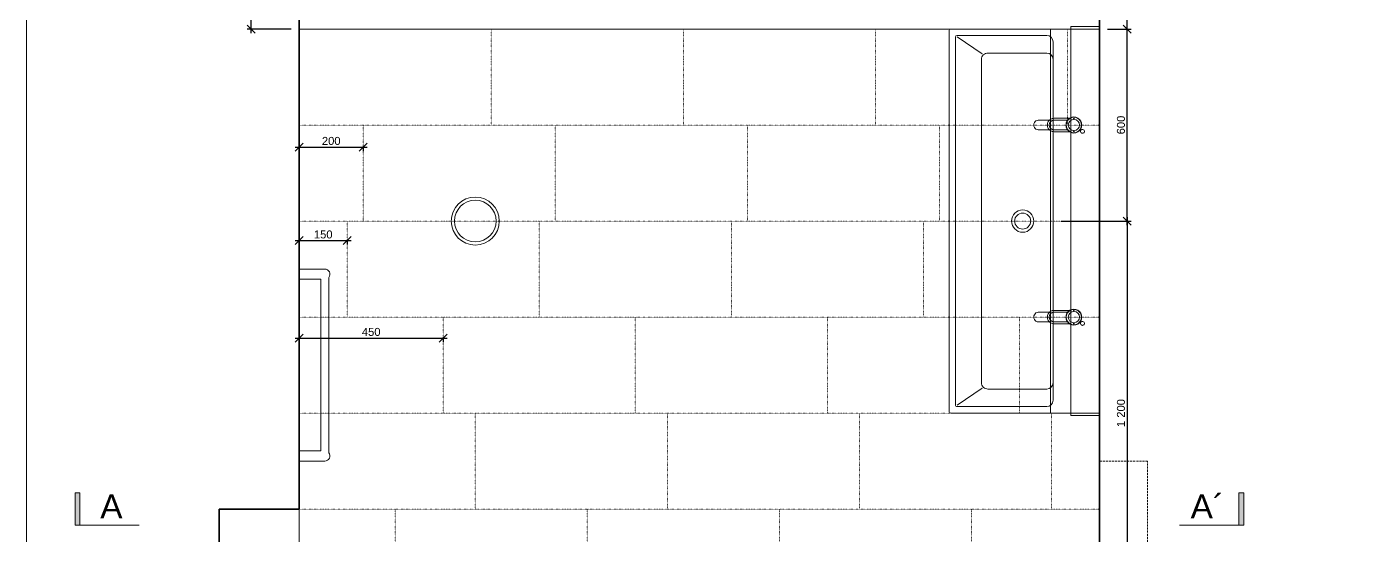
# Model space of a CAD drawing. Header units: millimetres. Extents: x 3767 to 22479, y 1034 to 12216.
# Drawn here: x 12050 to 16195, y 3957 to 5547 of the extents above; entities that cross this region are included whole.
import ezdxf
from ezdxf.enums import TextEntityAlignment as Align

# ---------------------------------------------------------------- set-up
doc = ezdxf.new("R2010")
doc.units = ezdxf.units.MM
doc.linetypes.add('TEČKOVANÁX2', pattern=[0.5, 0, -0.5])
doc.linetypes.add('ČÁRKOVANÁ2', pattern=[9.525, 6.35, -3.175])
for name, color, linetype, lineweight in [('3', 7, 'ČÁRKOVANÁ2', 0), ('dim', 4, 'Continuous', 0), ('equipments', 137, 'Continuous', 13), ('light', 30, 'Continuous', 0), ('note', 2, 'Continuous', 0), ('section', 5, 'Continuous', 35), ('section2', 5, 'Continuous', 35), ('tile', 177, 'TEČKOVANÁX2', 0), ('wall', 7, 'Continuous', 13)]:
    doc.layers.add(name, color=color, linetype=linetype, lineweight=lineweight)
doc.styles.add('ARIAL', font='arial.ttf')
doc.dimstyles.new('25', dxfattribs={"dimtxt": 25, "dimasz": 25, "dimexe": 12.5, "dimexo": 25, "dimgap": 6.25, "dimtad": 1, "dimdec": 0, "dimdsep": 46, "dimlunit": 6, "dimtxsty": 'ARIAL', "dimblk": 'OBLIQUE', "dimcen": 25, "dimdle": 12.5, "dimclrd": 256, "dimclre": 256, "dimclrt": 2, "dimadec": 0, "dimazin": 0, "dimtfac": 1, "dimtdec": 0, "dimtmove": 0, "dimatfit": 1, "dimldrblk": 'DOTSMALL', "dimfxl": 1, "dimtvp": 1, "dimtolj": 1, "dimtzin": 0, "dimarcsym": 0})

# ---------------------------------------------------------------- blocks, each defined once
blk = doc.blocks.new('light')
at = {"layer": 'light'}
for radius in [75, 65]:
    blk.add_circle((0, 0), radius, dxfattribs=at)
blk = doc.blocks.new('A$C3DBD602E')
at = {"layer": 'equipments', "linetype": 'Continuous'}
for p, q in [((-597, 0), (597, 0)), ((-600, -3), (-600, -464)), ((600, -3), (600, -464)), ((-580, -165), (-580, -445)), ((560, -145), (-560, -145)), ((-525, -164.3), (-525, -348.4)), ((525, -164.3), (525, -348.4)), ((580, -445), (580, -165)), ((-575.7, -444.4), (-522.3, -367)), ((505, -369), (-505, -369)), ((575.7, -444.4), (522.3, -367)), ((-575, -450), (575, -450)), ((-594, -470), (594, -470))]:
    blk.add_line(p, q, dxfattribs=at)
for centre, radius in [((-300.1, -80), 17.5), ((300.1, -80), 17.5), ((0, -240), 35), ((0, -240), 25)]:
    blk.add_circle(centre, radius, dxfattribs=at)
for centre, radius, start, end in [((-597, -3), 3, 90, 180), ((597, -3), 3, 0, 90), ((-560, -165), 20, 90, 180), ((-505, -165), 20, 90, 178.1205), ((505, -165), 20, 1.8795, 90), ((560, -165), 20, 0, 90), ((-505, -349), 20, 178.1205, 270), ((505, -349), 20, 270, 1.8795), ((-575, -445), 5, 180, 270), ((575, -445), 5, 270, 0), ((-594, -464), 6, 180, 270), ((594, -464), 6, 270, 0)]:
    blk.add_arc(centre, radius, start, end, dxfattribs=at)
blk = doc.blocks.new('A$C37620F7C')
at = {"layer": 'equipments'}
for p, q in [((-25, 0), (-24.1, 6.4)), ((-25, 0), (-24.1, 6.4)), ((-25, 0), (-24.1, -6.4)), ((-25, 0), (-24.1, -6.4)), ((-25, 0), (-24.1, -6.4)), ((-25, 0), (-24.1, -6.4)), ((-24.1, 6.4), (-21.7, 12.4)), ((-24, 0), (-23.1, 6.2)), ((-24, 0), (-23.1, -6.2)), ((-23.1, 6.2), (-20.8, 12)), ((-21.7, 12.4), (-17.6, 17.6)), ((-21, 0), (-20.94, 0.25)), ((-21, 0), (-20.94, -0.25)), ((-20.94, 0.25), (-20.83, 0.5)), ((-20.83, 0.5), (-20.7, 0.7)), ((-20.8, 12), (-16.9, 16.9)), ((-20.7, 0.7), (-20.5, 0.87)), ((-20.5, 0.87), (-20.25, 0.95)), ((-20.25, 0.95), (-20, 1)), ((-20, 1), (-19.75, 0.95)), ((-19.75, 0.95), (-19.5, 0.87)), ((-19.5, 0.87), (-19.3, 0.7)), ((-19.3, 0.7), (-19.17, 0.5)), ((-19.17, 0.5), (-19.06, 0.25)), ((-19.06, 0.25), (-19, 0)), ((-19.06, -0.25), (-19, 0)), ((-17.6, 17.6), (-12.4, 21.7)), ((-16.9, 16.9), (-12, 20.8)), ((-12.4, 21.7), (-6.4, 24.1)), ((-12, 20.8), (-6.2, 23.1)), ((-6.4, 24.1), (0, 25)), ((-6.2, 23.1), (0, 24)), ((0, 25), (6.4, 24.1)), ((0, 24), (6.2, 23.1)), ((6.2, 23.1), (12, 20.8)), ((6.4, 24.1), (12.4, 21.7)), ((12, 20.8), (16.9, 16.9)), ((12.4, 21.7), (17.6, 17.6)), ((13.654784, 20.710651), (15.178276, 23.349435)), ((13.654784, 20.710651), (15.178276, 23.349435)), ((14.0827, 27.052), (14.0998, 27.882)), ((14.0827, 27.052), (14.3232, 25.069)), ((14.0998, 27.882), (14.7474, 30.003)), ((14.3232, 25.069), (15.2317, 23.242)), ((14.7474, 30.003), (16.2611, 31.625)), ((15.2317, 23.242), (16.949, 21.816)), ((16.2611, 31.625), (16.9709, 32.054)), ((16.9, 16.9), (20.8, 12)), ((16.949, 21.816), (19.0422, 21.042)), ((16.9709, 32.054), (18.8089, 32.838)), ((17.304894, 17.83268), (19.162102, 21.049479)), ((17.6, 17.6), (21.7, 12.4)), ((18.8089, 32.838), (20.8449, 32.964)), ((19, 0), (19.06, 0.25)), ((19, 0), (19.06, -0.25)), ((19.0422, 21.042), (21.0782, 21.169)), ((19.06, 0.25), (19.17, 0.5)), ((19.17, 0.5), (19.3, 0.7)), ((19.3, 0.7), (19.5, 0.87)), ((19.5, 0.87), (19.75, 0.95)), ((19.75, 0.95), (20, 1)), ((20, 1), (20.25, 0.95)), ((20.25, 0.95), (20.5, 0.87)), ((20.5, 0.87), (20.7, 0.7)), ((20.7, 0.7), (20.83, 0.5)), ((20.8, 12), (23.1, 6.2)), ((20.83, 0.5), (20.94, 0.25)), ((20.8449, 32.964), (22.9381, 32.19)), ((20.94, 0.25), (21, 0)), ((20.94, -0.25), (21, 0)), ((21.0782, 21.169), (22.9162, 21.952)), ((21.7, 12.4), (24.1, 6.4)), ((22.9162, 21.952), (23.626, 22.382)), ((22.9381, 32.19), (24.6555, 30.764)), ((23.1, 6.2), (24, 0)), ((23.1, -6.2), (24, 0)), ((23.626, 22.382), (25.1397, 24.003)), ((24.1, 6.4), (25, 0)), ((24.1, -6.4), (25, 0)), ((24.1, -6.4), (25, 0)), ((24.6555, 30.764), (25.5639, 28.938)), ((25.1397, 24.003), (25.7873, 26.125)), ((25.5639, 28.938), (25.8044, 26.954)), ((25.7873, 26.125), (25.8044, 26.954)), ((-24.1, -6.4), (-21.7, -12.4)), ((-24.1, -6.4), (-21.7, -12.4)), ((-23.1, -6.2), (-20.8, -12)), ((-21.7, -12.4), (-17.6, -17.6)), ((-21.7, -12.4), (-21.17641, -13.078)), ((-21.17641, -13.078), (-21, -14.2)), ((-21, -62), (-21, -14.2)), ((-20.94, -0.25), (-20.83, -0.5)), ((-20.83, -0.5), (-20.7, -0.7)), ((-20.8, -12), (-16.9, -16.9)), ((-20.7, -0.7), (-20.5, -0.87)), ((-20.5, -0.87), (-20.25, -0.95)), ((-20.25, -0.95), (-20, -1)), ((-20, -1), (-19.75, -0.95)), ((-19.75, -0.95), (-19.5, -0.87)), ((-19.5, -0.87), (-19.3, -0.7)), ((-19.3, -0.7), (-19.17, -0.5)), ((-19.17, -0.5), (-19.06, -0.25)), ((-17.6, -17.6), (-17.06474, -18.032)), ((-17.06474, -18.032), (-16.36798, -18.581)), ((-16.9, -16.9), (-12, -20.8)), ((-16.36798, -18.581), (-12.4, -21.7)), ((-15.01639, -20.599), (-14.1927, -20.288)), ((-15.01639, -20.599), (-15, -62)), ((-12.4, -21.7), (-6.4, -24.1)), ((-12, -20.8), (-6.2, -23.1)), ((-6.4, -24.1), (-3.9, -24.455)), ((-6.2, -23.1), (0, -24)), ((-3.9, -24.455), (0, -25)), ((0, -24), (6.2, -23.1)), ((0, -25), (6.4, -24.1)), ((6.2, -23.1), (12, -20.8)), ((6.4, -24.1), (12.4, -21.7)), ((12, -20.8), (16.9, -16.9)), ((12.4, -21.7), (14.6501, -19.938)), ((14.1927, -20.288), (15, -21.5)), ((14.6501, -19.938), (14.9768, -19.682)), ((14.9768, -19.682), (15.5508, -19.225)), ((15, -62), (15, -21.5)), ((15.5508, -19.225), (16.368, -18.581)), ((16.368, -18.581), (17.6, -17.6)), ((16.9, -16.9), (20.8, -12)), ((17.6, -17.6), (21.1764, -13.078)), ((19.06, -0.25), (19.17, -0.5)), ((19.17, -0.5), (19.3, -0.7)), ((19.3, -0.7), (19.5, -0.87)), ((19.5, -0.87), (19.75, -0.95)), ((19.75, -0.95), (20, -1)), ((20, -1), (20.25, -0.95)), ((20.25, -0.95), (20.5, -0.87)), ((20.5, -0.87), (20.7, -0.7)), ((20.7, -0.7), (20.83, -0.5)), ((20.8, -12), (23.1, -6.2)), ((20.83, -0.5), (20.94, -0.25)), ((21, -14.2), (21.1764, -13.078)), ((21, -62), (21, -14.2)), ((21.1764, -13.078), (21.7, -12.4)), ((21.7, -12.4), (24.1, -6.4)), ((21.7, -12.4), (24.1, -6.4)), ((21.7, -12.4), (24.1, -6.4)), ((-21, -62), (-20.8, -64.7)), ((-20.8, -64.7), (-20.3, -67.4)), ((-20.3, -67.4), (-19.4, -70)), ((-19.4, -70), (-18.14888, -72.4505)), ((-18.14888, -72.4505), (-16.5485, -74.6818)), ((-16.5485, -74.6818), (-14.7403, -76.6968)), ((-15, -62), (-14.9, -64)), ((-15, -76.407399), (-15, -96.7928)), ((-15, -96.7928), (-15, -76.407399)), ((-14.9, -64), (-14.5, -65.9)), ((-14.7403, -76.6968), (-12.6818, -78.5485)), ((-14.5, -65.9), (-14, -67.7)), ((-14, -67.7), (-13.0486, -69.3077)), ((-13.0486, -69.3077), (-11.9557, -70.9126)), ((-12.6818, -78.5485), (-10.4504, -80.1489)), ((-11.9557, -70.9126), (-10.5829, -72.3705)), ((-10.5829, -72.3705), (-8.9126, -73.9557)), ((-10.4504, -80.1489), (-8, -81.4)), ((-8.9126, -73.9557), (-7.3077, -75.0486)), ((-8, -81.4), (-5.4, -82.3)), ((-7.3077, -75.0486), (-5.7, -76)), ((-5.7, -76), (-3.9, -76.5)), ((-5.4, -82.3), (-2.7, -82.8)), ((-3.9, -76.5), (-2, -76.9)), ((-2.7, -82.8), (0, -83)), ((-2, -76.9), (0, -77)), ((0, -77), (2, -76.9)), ((0, -83), (2.7, -82.8)), ((2, -76.9), (3.9, -76.5)), ((2.7, -82.8), (5.4, -82.3)), ((3.9, -76.5), (5.7, -76)), ((5.4, -82.3), (8, -81.4)), ((5.7, -76), (7.3077, -75.0486)), ((7.3077, -75.0486), (8.9126, -73.9557)), ((8, -81.4), (10.4505, -80.1489)), ((8.9126, -73.9557), (10.5829, -72.3705)), ((10.4505, -80.1489), (12.6818, -78.5485)), ((10.5829, -72.3705), (11.9557, -70.9126)), ((11.9557, -70.9126), (13.0486, -69.3077)), ((12.6818, -78.5485), (14.7403, -76.6968)), ((13.0486, -69.3077), (14, -67.7)), ((14, -67.7), (14.5, -65.9)), ((14.5, -65.9), (14.9, -64)), ((14.7403, -76.6968), (16.5485, -74.6818)), ((14.9, -64), (15, -62)), ((15, -76.407399), (15, -96.7928)), ((15, -96.7928), (15, -76.407399)), ((16.5485, -74.6818), (18.1489, -72.4505)), ((18.1489, -72.4505), (19.4, -70)), ((19.4, -70), (20.3, -67.4)), ((20.3, -67.4), (20.8, -64.7)), ((20.8, -64.7), (21, -62)), ((-15, -101.1477), (-15, -96.7928)), ((-15, -96.7928), (-15, -101.1477)), ((-15, -104.9434), (-15, -101.1477)), ((-15, -101.1477), (-15, -104.9434)), ((-15, -104.9434), (-15, -108.2032)), ((-15, -108.2032), (-15, -104.9434)), ((-15, -108.2032), (-15, -110.8136)), ((-15, -110.8136), (-15, -108.2032)), ((-15, -110.8136), (-15, -111.7823)), ((-15, -111.7823), (-15, -110.8136)), ((-15, -111.7823), (-14.5, -115.20863)), ((-14.5, -115.20863), (-13, -118.45894)), ((-13, -118.45894), (-10.6, -121.21928)), ((-10.6, -121.21928), (-7.5, -123.35349)), ((-7.5, -123.35349), (-3.9, -124.743627)), ((-7.5, -123.35349), (-3.9, -124.743627)), ((3.9, -124.743627), (7.5, -123.35349)), ((3.9, -124.743627), (7.5, -123.35349)), ((7.5, -123.35349), (10.6, -121.21928)), ((10.6, -121.21928), (13, -118.45894)), ((13, -118.45894), (14.5, -115.20863)), ((14.5, -115.20863), (15, -111.7823)), ((15, -101.1477), (15, -96.7928)), ((15, -96.7928), (15, -101.1477)), ((15, -104.9434), (15, -101.1477)), ((15, -101.1477), (15, -104.9434)), ((15, -108.2032), (15, -104.9434)), ((15, -104.9434), (15, -108.2032)), ((15, -110.8136), (15, -108.2032)), ((15, -108.2032), (15, -110.8136)), ((15, -110.8136), (15, -111.7823)), ((15, -111.7823), (15, -110.8136)), ((-3.9, -124.743627), (0, -125.213653)), ((-3.9, -124.743627), (0, -125.213653)), ((0, -125.213653), (3.9, -124.743627)), ((0, -125.213653), (3.9, -124.743627))]:
    blk.add_line(p, q, dxfattribs=at)
blk = doc.blocks.new('_Oblique')
at = {"color": 0, "linetype": 'ByBlock', "lineweight": -2}
blk.add_line((-0.5, -0.5), (0.5, 0.5), dxfattribs=at)
blk = doc.blocks.new('*D179')
at = {"layer": 'Defpoints', "color": 0, "transparency": 16777216}
for p in [(12751.9, 6089.4), (13001.9, 6089.4), (12901.9, 5539.4)]:
    blk.add_point(p, dxfattribs=at)
at = {"layer": 'dim', "lineweight": -2, "transparency": 16777216}
for p, q in [((12751.9, 5526.9), (12751.9, 6101.9)), ((12976.9, 6089.4), (12739.4, 6089.4)), ((12876.9, 5539.4), (12739.4, 5539.4))]:
    blk.add_line(p, q, dxfattribs=at)
at = {"layer": 'dim', "lineweight": -2, "transparency": 16777216, "xscale": 25, "yscale": 25, "zscale": 25}
for p, rotation in [((12751.9, 6089.4), 90), ((12751.9, 5539.4), 270)]:
    blk.add_blockref('_Oblique', p, dxfattribs=dict(at, rotation=rotation))
at = {"layer": 'dim', "color": 2, "transparency": 16777216, "insert": (12732.9, 5814.4), "char_height": 25, "attachment_point": 5, "rotation": 90, "style": 'ARIAL'}
blk.add_mtext('\\A1;550', dxfattribs=at)
blk = doc.blocks.new('_DotSmall')
at = {"color": 0, "linetype": 'ByBlock', "const_width": 0.5}
blk.add_lwpolyline([(-0.0625, 0, 1), (0.0625, 0, 1)], format="xyb", close=True, dxfattribs=at)
blk = doc.blocks.new('*D181')
at = {"layer": 'Defpoints', "color": 0, "transparency": 16777216}
for p in [(15401.9, 5539.4), (15488, 5539.4), (15256.9, 4939.4)]:
    blk.add_point(p, dxfattribs=at)
at = {"layer": 'dim', "lineweight": -2, "transparency": 16777216}
for p, q in [((15426.9, 5539.4), (15500.5, 5539.4)), ((15488, 4926.9), (15488, 5551.9)), ((15281.9, 4939.4), (15500.5, 4939.4))]:
    blk.add_line(p, q, dxfattribs=at)
at = {"layer": 'dim', "lineweight": -2, "transparency": 16777216, "xscale": 25, "yscale": 25, "zscale": 25}
for p, rotation in [((15488, 5539.4), 90), ((15488, 4939.4), 270)]:
    blk.add_blockref('_Oblique', p, dxfattribs=dict(at, rotation=rotation))
at = {"layer": 'dim', "color": 2, "transparency": 16777216, "insert": (15469, 5239.4), "char_height": 25, "attachment_point": 5, "rotation": 90, "style": 'ARIAL'}
blk.add_mtext('\\A1;600', dxfattribs=at)
blk = doc.blocks.new('*D182')
at = {"layer": 'Defpoints', "color": 0, "transparency": 16777216}
for p in [(15401.9, 6614.4), (15488, 6614.4), (15401.9, 5539.4)]:
    blk.add_point(p, dxfattribs=at)
at = {"layer": 'dim', "lineweight": -2, "transparency": 16777216}
for p, q in [((15426.9, 6614.4), (15500.5, 6614.4)), ((15488, 5526.9), (15488, 6626.9)), ((15426.9, 5539.4), (15500.5, 5539.4))]:
    blk.add_line(p, q, dxfattribs=at)
at = {"layer": 'dim', "lineweight": -2, "transparency": 16777216, "xscale": 25, "yscale": 25, "zscale": 25}
for p, rotation in [((15488, 6614.4), 90), ((15488, 5539.4), 270)]:
    blk.add_blockref('_Oblique', p, dxfattribs=dict(at, rotation=rotation))
at = {"layer": 'dim', "color": 2, "transparency": 16777216, "insert": (15469, 6076.9), "char_height": 25, "attachment_point": 5, "rotation": 90, "style": 'ARIAL'}
blk.add_mtext('\\A1;1\xa0075', dxfattribs=at)
blk = doc.blocks.new('*D184')
at = {"layer": 'Defpoints', "color": 0, "transparency": 16777216}
for p in [(15401.9, 4939.4), (15401.9, 3739.4), (15488, 3739.4)]:
    blk.add_point(p, dxfattribs=at)
at = {"layer": 'dim', "lineweight": -2, "transparency": 16777216}
for p, q in [((15426.9, 4939.4), (15500.5, 4939.4)), ((15488, 4951.9), (15488, 3726.9)), ((15426.9, 3739.4), (15500.5, 3739.4))]:
    blk.add_line(p, q, dxfattribs=at)
at = {"layer": 'dim', "lineweight": -2, "transparency": 16777216, "xscale": 25, "yscale": 25, "zscale": 25}
for p, rotation in [((15488, 4939.4), 90), ((15488, 3739.4), 270)]:
    blk.add_blockref('_Oblique', p, dxfattribs=dict(at, rotation=rotation))
at = {"layer": 'dim', "color": 2, "transparency": 16777216, "insert": (15469, 4339.4), "char_height": 25, "attachment_point": 5, "rotation": 90, "style": 'ARIAL'}
blk.add_mtext('\\A1;1\xa0200', dxfattribs=at)
blk = doc.blocks.new('*D225')
at = {"layer": 'Defpoints', "color": 0, "transparency": 16777216}
for p in [(12901.9, 5239.4), (13101.9, 5239.4), (13101.9, 5170.6)]:
    blk.add_point(p, dxfattribs=at)
at = {"layer": 'dim', "lineweight": -2, "transparency": 16777216}
for p, q in [((12889.4, 5170.6), (13114.4, 5170.6)), ((12901.9, 5174.1), (12901.9, 5158.1)), ((13101.9, 5174.1), (13101.9, 5158.1))]:
    blk.add_line(p, q, dxfattribs=at)
at = {"layer": 'dim', "lineweight": -2, "transparency": 16777216, "xscale": 25, "yscale": 25, "zscale": 25, "rotation": 180}
blk.add_blockref('_Oblique', (12901.9, 5170.6), dxfattribs=at)
at = {"layer": 'dim', "lineweight": -2, "transparency": 16777216, "xscale": 25, "yscale": 25, "zscale": 25}
blk.add_blockref('_Oblique', (13101.9, 5170.6), dxfattribs=at)
at = {"layer": 'dim', "color": 2, "transparency": 16777216, "insert": (13001.9, 5189.6), "char_height": 25, "attachment_point": 5, "style": 'ARIAL'}
blk.add_mtext('\\A1;200', dxfattribs=at)
blk = doc.blocks.new('*D226')
at = {"layer": 'Defpoints', "color": 0, "transparency": 16777216}
for p in [(12901.9, 4939.4), (13051.9, 4939.4), (13051.9, 4878.3)]:
    blk.add_point(p, dxfattribs=at)
at = {"layer": 'dim', "lineweight": -2, "transparency": 16777216}
for p, q in [((12889.4, 4878.3), (13064.4, 4878.3)), ((12901.9, 4881.8), (12901.9, 4865.8)), ((13051.9, 4881.8), (13051.9, 4865.8))]:
    blk.add_line(p, q, dxfattribs=at)
at = {"layer": 'dim', "lineweight": -2, "transparency": 16777216, "xscale": 25, "yscale": 25, "zscale": 25, "rotation": 180}
blk.add_blockref('_Oblique', (12901.9, 4878.3), dxfattribs=at)
at = {"layer": 'dim', "lineweight": -2, "transparency": 16777216, "xscale": 25, "yscale": 25, "zscale": 25}
blk.add_blockref('_Oblique', (13051.9, 4878.3), dxfattribs=at)
at = {"layer": 'dim', "color": 2, "transparency": 16777216, "insert": (12976.9, 4897.4), "char_height": 25, "attachment_point": 5, "style": 'ARIAL'}
blk.add_mtext('\\A1;150', dxfattribs=at)
blk = doc.blocks.new('*D227')
at = {"layer": 'Defpoints', "color": 0, "transparency": 16777216}
for p in [(12901.9, 4639.4), (13351.7, 4639.4), (13351.7, 4573.8)]:
    blk.add_point(p, dxfattribs=at)
at = {"layer": 'dim', "lineweight": -2, "transparency": 16777216}
for p, q in [((12889.4, 4573.8), (13364.2, 4573.8)), ((12901.9, 4577.3), (12901.9, 4561.3)), ((13351.7, 4577.3), (13351.7, 4561.3))]:
    blk.add_line(p, q, dxfattribs=at)
at = {"layer": 'dim', "lineweight": -2, "transparency": 16777216, "xscale": 25, "yscale": 25, "zscale": 25, "rotation": 180}
blk.add_blockref('_Oblique', (12901.9, 4573.8), dxfattribs=at)
at = {"layer": 'dim', "lineweight": -2, "transparency": 16777216, "xscale": 25, "yscale": 25, "zscale": 25}
blk.add_blockref('_Oblique', (13351.7, 4573.8), dxfattribs=at)
at = {"layer": 'dim', "color": 2, "transparency": 16777216, "insert": (13126.8, 4592.8), "char_height": 25, "attachment_point": 5, "style": 'ARIAL'}
blk.add_mtext('\\A1;450', dxfattribs=at)

msp = doc.modelspace()

# ---------------------------------------------------------------- hatches: boundary and pattern name
at = {"layer": 'note', "ltscale": 3}
for points in [[(12201.5, 3989.4), (12216.8, 3989.4), (12216.8, 4090.3), (12201.5, 4090.3)], [(15852.4, 3989.4), (15837.1, 3989.4), (15837.1, 4090.3), (15852.4, 4090.3)]]:
    msp.add_hatch(color=256, dxfattribs=at).paths.add_polyline_path(points)

# ---------------------------------------------------------------- linework, layer by layer
at = {"layer": '3'}
for p, q in [((15551.9, 4189.4), (15401.9, 4189.4)), ((15551.9, 3289.4), (15551.9, 4189.4))]:
    msp.add_line(p, q, dxfattribs=at)
at = {"layer": 'dim'}
msp.add_lwpolyline([(12050, 12216.3), (22479.1, 12216.3), (22479.1, 1034.3), (12050, 1034.3)], close=True, dxfattribs=at)
at = {"layer": 'equipments'}
for p, q in [((12901.9, 5539.4), (15401.9, 5539.4)), ((15398.9, 5539.4), (15248.9, 5539.4)), ((15248.9, 5539.4), (15248.9, 4339.4)), ((12981.9, 4789.4), (12901.9, 4789.4)), ((12969.4, 4757.4), (12901.9, 4757.4)), ((12969.4, 4221.4), (12969.4, 4757.4)), ((12994.4, 4215.4), (12994.4, 4763.4)), ((15248.9, 4339.4), (15401.9, 4339.4)), ((12969.4, 4221.4), (12901.9, 4221.4)), ((12981.9, 4189.4), (12901.9, 4189.4))]:
    msp.add_line(p, q, dxfattribs=at)
msp.add_lwpolyline([(12651.9, 2239.4), (12901.9, 2239.4), (12901.9, 4039.4), (12651.9, 4039.4)], close=True, dxfattribs=at)
for centre, start, end in [((12981.9, 4773.4), 321.3752, 90), ((12981.9, 4205.4), 270, 38.6248)]:
    msp.add_arc(centre, 16, start, end, dxfattribs=at)
at = {"layer": 'light'}
msp.add_line((12901.9, 2239.4), (12901.9, 4039.4), dxfattribs=at)
at = {"layer": 'note', "ltscale": 3}
for points in [[(12201.5, 3989.4), (12216.8, 3989.4), (12216.8, 4090.3), (12201.5, 4090.3)], [(15852.4, 3989.4), (15837.1, 3989.4), (15837.1, 4090.3), (15852.4, 4090.3)]]:
    msp.add_lwpolyline(points, close=True, dxfattribs=at)
for points in [[(12401.9, 3989.4), (12201.5, 3989.4)], [(15651.9, 3989.4), (15852.4, 3989.4)]]:
    msp.add_lwpolyline(points, dxfattribs=at)
at = {"layer": 'section', "linetype": 'Continuous'}
msp.add_line((15401.9, 3139.4), (15401.9, 6864.4), dxfattribs=at)
at = {"layer": 'section'}
for p, q in [((12901.9, 4039.4), (12901.9, 6614.4)), ((12651.9, 4039.4), (12901.9, 4039.4)), ((12651.9, 2239.4), (12651.9, 4039.4))]:
    msp.add_line(p, q, dxfattribs=at)
at = {"layer": 'tile'}
for p, q in [((13501.9, 5239.4), (13501.9, 5539.4)), ((14101.9, 5239.4), (14101.9, 5539.4)), ((14701.9, 5239.4), (14701.9, 5539.4)), ((15301.9, 5239.4), (15301.9, 5539.4)), ((15401.9, 5239.4), (12901.9, 5239.4)), ((13101.9, 4939.4), (13101.9, 5239.4)), ((13701.9, 4939.4), (13701.9, 5239.4)), ((14301.9, 4939.4), (14301.9, 5239.4)), ((14901.9, 4939.4), (14901.9, 5239.4)), ((15401.9, 4939.4), (12901.9, 4939.4)), ((13051.9, 4639.4), (13051.9, 4939.4)), ((13651.9, 4639.4), (13651.9, 4939.4)), ((14251.9, 4639.4), (14251.9, 4939.4)), ((14851.9, 4639.4), (14851.9, 4939.4)), ((15401.9, 4639.4), (12901.9, 4639.4)), ((13351.7, 4339.4), (13351.7, 4639.4)), ((13951.7, 4339.4), (13951.7, 4639.4)), ((14551.7, 4339.4), (14551.7, 4639.4)), ((15151.7, 4339.4), (15151.7, 4639.4)), ((15401.9, 4339.4), (12901.9, 4339.4)), ((13451.9, 4339.4), (13451.9, 4039.4)), ((14051.9, 4339.4), (14051.9, 4039.4)), ((14651.9, 4339.4), (14651.9, 4039.4)), ((15251.9, 4339.4), (15251.9, 4039.4)), ((15401.9, 4039.4), (12901.9, 4039.4)), ((12901.9, 4039.4), (12901.9, 4039.4)), ((13201.9, 3739.4), (13201.9, 4039.4)), ((13801.9, 3739.4), (13801.9, 4039.4)), ((14401.9, 3739.4), (14401.9, 4039.4)), ((15001.9, 3739.4), (15001.9, 4039.4))]:
    msp.add_line(p, q, dxfattribs=at)
at = {"layer": 'wall', "color": 30}
msp.add_lwpolyline([(15311.9, 5546.9), (15401.9, 5546.9), (15401.9, 4331.9), (15311.9, 4331.9)], close=True, dxfattribs=at)

# ---------------------------------------------------------------- block references
at = {"layer": 'equipments', "rotation": 270}
for p in [(15321.9, 5239.5), (15321.9, 4639.3)]:
    msp.add_blockref('A$C37620F7C', p, dxfattribs=at)
at = {"layer": 'light'}
msp.add_blockref('light', (13451.9, 4939.4), dxfattribs=at)
at = {"layer": 'section2', "rotation": 270}
msp.add_blockref('A$C3DBD602E', (15401.9, 4939.4), dxfattribs=at)

# ---------------------------------------------------------------- texts
at = {"layer": 'note', "style": 'ARIAL'}
for s, p in [('A', (12315.1, 4047.5)), ('A´', (15738.8, 4047.5))]:
    msp.add_text(s, height=75, dxfattribs=at).set_placement(p, align=Align.MIDDLE_CENTER)

# ---------------------------------------------------------------- dimensions: what is measured, and where the dimension line sits
at = {"layer": 'dim'}
dim = msp.add_linear_dim(base=(15488, 6614.4), p1=(15401.9, 5539.4), p2=(15401.9, 6614.4), angle=90, dimstyle='25', override={"dimtmove": 1}, dxfattribs=at)
dim.commit()
dim.dimension.update_dxf_attribs({"geometry": '*D182', "text_midpoint": (15469, 6076.9)})
for base, p1, p2, picture, middle in [((12751.9, 6089.4), (12901.9, 5539.4), (13001.9, 6089.4), '*D179', (12732.9, 5814.4)), ((15488, 5539.4), (15256.9, 4939.4), (15401.9, 5539.4), '*D181', (15469, 5239.4)), ((15488, 3739.4), (15401.9, 4939.4), (15401.9, 3739.4), '*D184', (15469, 4339.4))]:
    dim = msp.add_linear_dim(base=base, p1=p1, p2=p2, angle=90, dimstyle='25', dxfattribs=at)
    dim.commit()
    dim.dimension.update_dxf_attribs({"geometry": picture, "text_midpoint": middle})
for base, p1, p2, picture, middle in [((13101.9, 5170.6), (12901.9, 5239.4), (13101.9, 5239.4), '*D225', (13001.9, 5189.6)), ((13051.9, 4878.3), (12901.9, 4939.4), (13051.9, 4939.4), '*D226', (12976.9, 4897.4)), ((13351.7, 4573.8), (12901.9, 4639.4), (13351.7, 4639.4), '*D227', (13126.8, 4592.8))]:
    dim = msp.add_linear_dim(base=base, p1=p1, p2=p2, dimstyle='25', override={"dimfxl": 3.5, "dimfxlon": 1}, dxfattribs=at)
    dim.commit()
    dim.dimension.update_dxf_attribs({"geometry": picture, "text_midpoint": middle})

doc.saveas('drawing.dxf')
